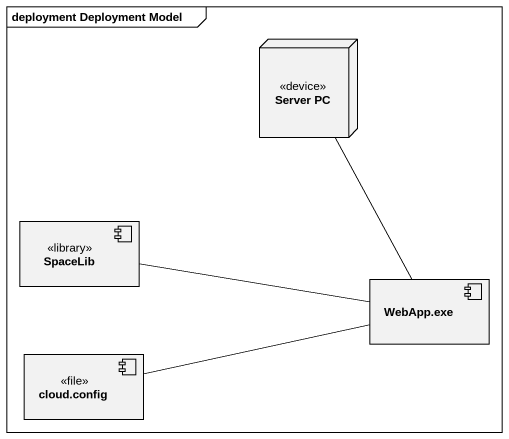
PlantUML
@startuml
mainframe deployment Deployment Model
node "Server PC" as Server_PC <<device>>
component SpaceLib <<library>>
component "WebApp.exe" as WebApp_exe
component "cloud.config" as cloud_config <<file>>
Server_PC -- WebApp_exe
WebApp_exe -left- SpaceLib
WebApp_exe -left- cloud_config
@enduml
